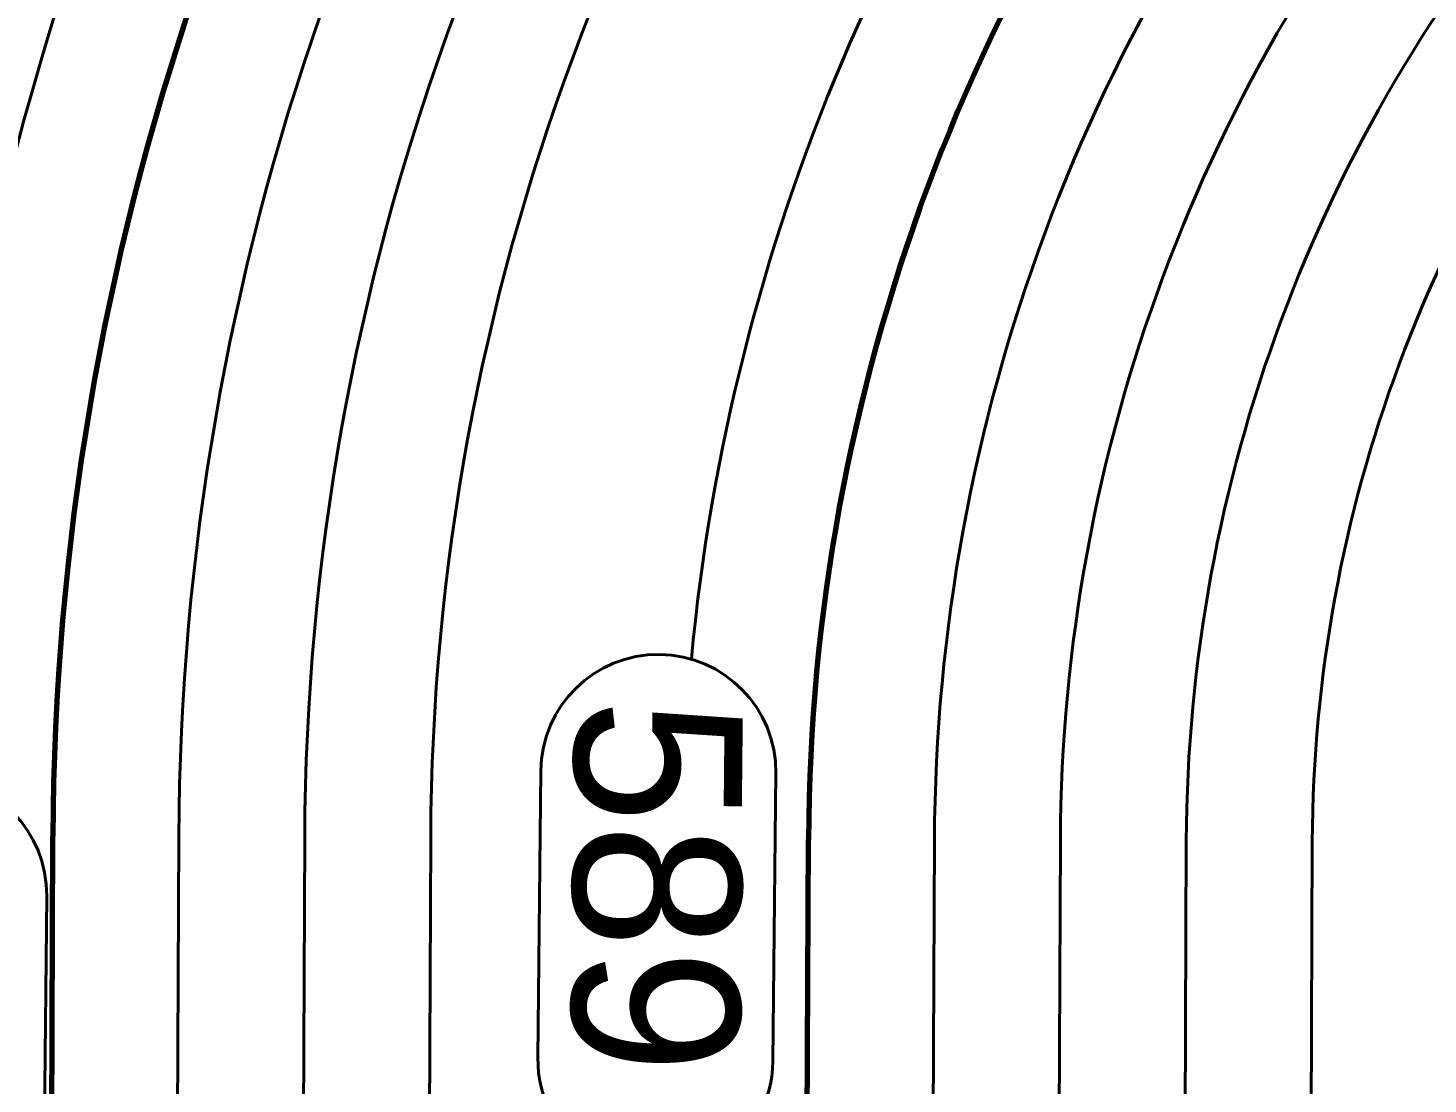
# Model space of a CAD drawing. Header units: inches. Extents: x -5337 to 1057, y 15227 to 19227.
# Drawn here: x -1590.25 to -1556.9, y 18881.13 to 18906.3 of the extents above; entities that cross this region are included whole.
import ezdxf
from ezdxf.enums import TextEntityAlignment as Align

# ---------------------------------------------------------------- set-up
doc = ezdxf.new("R2010")
doc.units = ezdxf.units.IN
doc.header["$LTSCALE"] = 150
doc.header["$MEASUREMENT"] = 0
doc.layers.add('COMT-MIN', color=84, linetype='Continuous')
doc.layers.add('CONT-MJR', color=84, linetype='Continuous')
doc.styles.add('Style-ENGINEERING', font='ENGINEERING.shx')

msp = doc.modelspace()

# ---------------------------------------------------------------- linework, layer by layer
at = {"layer": 'COMT-MIN', "color": 5, "linetype": 'Continuous', "lineweight": 40}
for p, q in [((-1578.099, 18881.768), (-1578.031, 18888.597)), ((-1578.031, 18888.597), (-1578.031, 18888.598)), ((-1578.031, 18888.598), (-1578.031, 18888.597)), ((-1572.432, 18888.542), (-1572.5, 18881.684)), ((-1572.432, 18888.542), (-1572.432, 18888.542)), ((-1572.432, 18888.542), (-1572.432, 18888.542)), ((-1572.432, 18888.542), (-1572.432, 18888.542)), ((-1586.692, 18877.687), (-1586.654, 18887.025)), ((-1586.654, 18887.025), (-1586.654, 18887.025)), ((-1583.766, 18859.898), (-1583.654, 18887.012)), ((-1583.654, 18887.012), (-1583.654, 18887.012)), ((-1580.858, 18837.429), (-1580.654, 18887)), ((-1580.654, 18887), (-1580.654, 18887)), ((-1568.921, 18822.225), (-1568.654, 18886.951)), ((-1568.654, 18886.951), (-1568.654, 18886.951)), ((-1565.85, 18839.239), (-1565.654, 18886.938)), ((-1565.654, 18886.938), (-1565.654, 18886.938)), ((-1562.764, 18860.259), (-1562.654, 18886.926)), ((-1562.654, 18886.926), (-1562.654, 18886.926)), ((-1559.711, 18872.949), (-1559.654, 18886.913)), ((-1559.654, 18886.913), (-1559.654, 18886.913)), ((-1589.798, 18885.609), (-1589.867, 18878.751)), ((-1589.798, 18885.608), (-1589.798, 18885.609)), ((-1589.798, 18885.608), (-1589.798, 18885.608)), ((-1589.798, 18885.608), (-1589.798, 18885.608)), ((-1572.5, 18881.684), (-1572.5, 18881.684)), ((-1572.5, 18881.684), (-1572.5, 18881.684))]:
    msp.add_line(p, q, dxfattribs=at)
for centre, radius, start, end in [((-1526.654, 18886.778), 75, 145.72896, 179.76391), ((-1526.654, 18886.778), 72, 145.00524, 179.76391), ((-1526.654, 18886.778), 69, 144.23324, 179.76391), ((-1526.654, 18886.778), 66, 143.40735, 178.56016), ((-1526.654, 18886.778), 60, 141.56634, 179.76391), ((-1526.654, 18886.778), 57, 140.5342, 179.7639), ((-1526.654, 18886.778), 54, 139.4135, 179.7639), ((-1526.654, 18886.778), 48, 139.4135, 174.6455), ((-1526.654, 18886.778), 42, 139.4135, 179.7639), ((-1526.654, 18886.778), 39, 139.4135, 179.7639), ((-1526.654, 18886.778), 36, 139.4135, 179.7639), ((-1526.654, 18886.778), 33, 139.4135, 179.7639), ((-1575.232, 18888.57), 2.8, 359.4281, 179.4281), ((-1592.598, 18885.636), 2.8, 359.4281, 179.4281), ((-1575.3, 18881.712), 2.8, 178.8584, 359.4281)]:
    msp.add_arc(centre, radius, start, end, dxfattribs=at)
at = {"layer": 'CONT-MJR', "color": 5, "linetype": 'Continuous', "lineweight": 70}
for p, q in [((-1589.811, 18848.951), (-1589.654, 18887.037)), ((-1589.654, 18887.037), (-1589.654, 18887.037)), ((-1571.773, 18858.057), (-1571.654, 18886.963)), ((-1571.654, 18886.963), (-1571.654, 18886.963))]:
    msp.add_line(p, q, dxfattribs=at)
for radius, start, end in [(63, 142.52097, 179.76391), (45, 139.4135, 179.7639)]:
    msp.add_arc((-1526.654, 18886.778), radius, start, end, dxfattribs=at)

# ---------------------------------------------------------------- texts
at = {"layer": 'COMT-MIN', "color": 5, "linetype": 'Continuous', "lineweight": 40, "style": 'Style-ENGINEERING'}
msp.add_text('589', height=4, rotation=269.4281, dxfattribs=at).set_placement((-1573.215, 18890.287), align=Align.TOP_LEFT)

doc.saveas('drawing.dxf')
